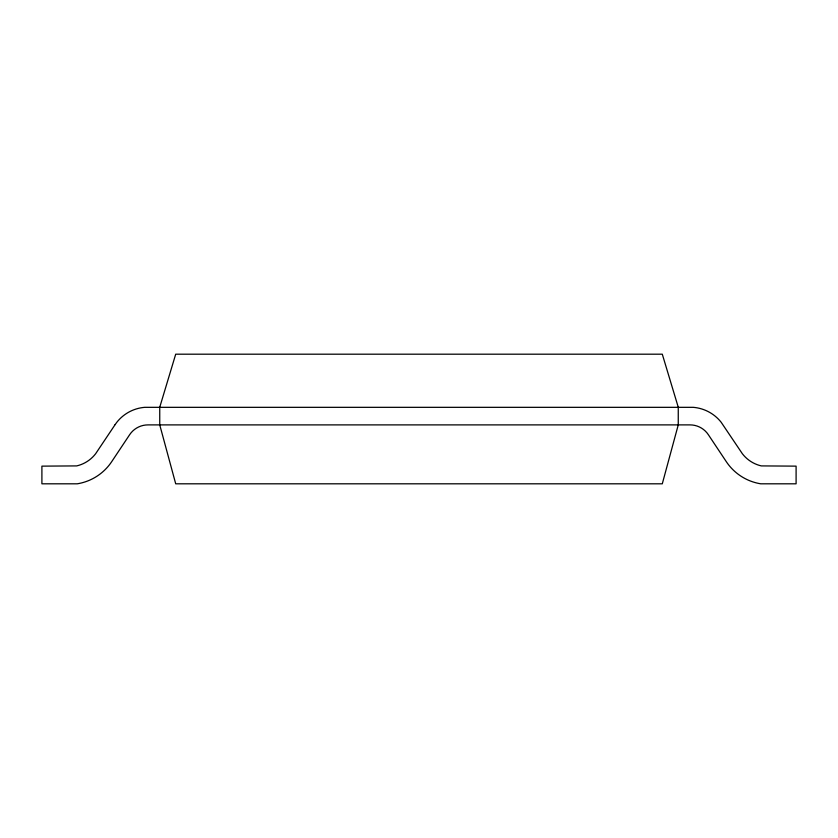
<?xml version="1.0" encoding="UTF-8"?>
<svg xmlns="http://www.w3.org/2000/svg" width="838" height="838" viewBox="0 0 838 838"><rect width="100%" height="100%" fill="white"/><g stroke="black" fill="none" stroke-linecap="round" stroke-linejoin="round"><path stroke-width="1.26" d="M678.256 424.887L662.292 483.809L175.708 483.809L159.744 424.887L159.744 407.216L175.708 354.191L662.292 354.191L678.256 407.216L678.256 424.887M115.131 424.604L95.626 453.746A33.394 33.394 0 0 1 76.698 465.907L41.9 466.138L41.9 483.809L77.253 483.809A51.087 51.087 0 0 0 111.684 461.686L129.649 434.702A21.998 21.998 0 0 1 147.959 424.897L690.041 424.887A21.998 21.998 0 0 1 708.351 434.702L726.316 461.686A51.087 51.087 0 0 0 760.747 483.809L796.1 483.809L796.1 466.138L761.302 465.907A33.394 33.394 0 0 1 742.374 453.746L721.172 422.268A39.69 39.69 0 0 0 693.288 407.331L144.712 407.331A39.69 39.69 0 0 0 116.828 422.268L115.131 424.604"/></g></svg>
